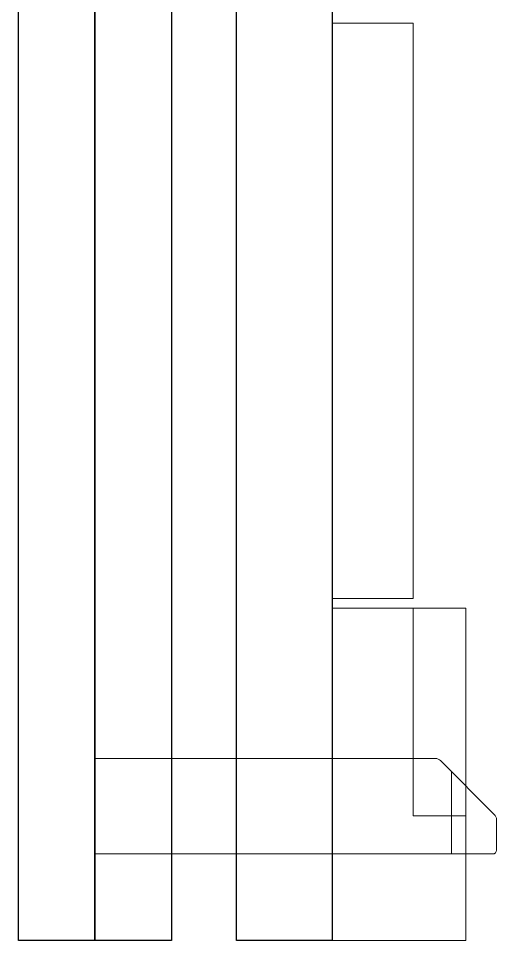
# Model space of a CAD drawing. Header units: millimetres. Extents: x 14989 to 15435, y 3971 to 4671.
# Drawn here: x 14988.9 to 15113.9, y 4060.5 to 4301.8 of the extents above; entities that cross this region are included whole.
import ezdxf

# ---------------------------------------------------------------- set-up
doc = ezdxf.new("R2010")
doc.units = ezdxf.units.MM
doc.linetypes.add('DASHED', pattern=[0])
doc.linetypes.add('HIDDEN', pattern=[0])
for name, color, linetype in [('PH', 255, 'Continuous'), ('PPS', 7, 'Continuous'), ('PS', 7, 'Continuous'), ('PS_O', 40, 'Continuous'), ('PUNCH', 2, 'Continuous'), ('UB', 255, 'Continuous')]:
    doc.layers.add(name, color=color, linetype=linetype)

msp = doc.modelspace()

# ---------------------------------------------------------------- linework, layer by layer
at = {"layer": 'PH', "linetype": 'Continuous', "elevation": 3.85361692e-08, "flags": 128}
msp.add_lwpolyline([(15028.89239319548, 4580.532690021166), (15028.89239319548, 4060.532690021166), (15008.89239319548, 4060.532690021166), (15008.89239319548, 4580.532690021166)], close=True, dxfattribs=at)
at = {"layer": 'PPS', "linetype": 'Continuous', "elevation": -3.8535085e-08, "flags": 128}
msp.add_lwpolyline([(15070.89239319548, 4580.532690021166), (15070.89239319548, 4060.532690021166), (15045.89239319548, 4060.532690021166), (15045.89239319548, 4580.532690021166)], close=True, dxfattribs=at)
at = {"layer": 'PS', "linetype": 'Continuous', "lineweight": 15}
msp.add_lwpolyline([(15070.89239319562, 4150.042690021161), (15070.89239319562, 4300.542690021161), (15092.09239319562, 4300.542690021161), (15092.09239319562, 4150.042690021161)], close=True, dxfattribs=at)
at = {"layer": 'PS', "linetype": 'Continuous', "lineweight": 15, "elevation": -3.8535085e-08}
msp.add_lwpolyline([(15070.89239319548, 4147.532690021166), (15070.89239319548, 4060.532690021166), (15105.89239319548, 4060.532690021166), (15105.89239319548, 4147.532690021166)], close=True, dxfattribs=at)
at = {"layer": 'PS_O', "linetype": 'HIDDEN', "lineweight": 15, "ltscale": 20, "elevation": -3.8535085e-08}
msp.add_lwpolyline([(15092.09239319548, 4147.532690021166), (15105.89239319548, 4147.532690021166), (15105.89239319548, 4093.183959765272), (15092.09239319548, 4093.183959765272)], close=True, dxfattribs=at)
at = {"layer": 'PUNCH', "linetype": 'DASHED', "lineweight": 18, "ltscale": 5}
msp.add_line((15102.09239319547, 4083.183959765272, 3.85361692e-08), (15102.09239319547, 4104.770971385439, 3.85361692e-08), dxfattribs=at)
at = {"layer": 'PUNCH', "color": 2, "linetype": 'Continuous', "lineweight": 15}
msp.add_lwpolyline([(15112.8945288192, 4083.185690011189), (15008.89239319548, 4083.185690011189), (15008.89239319548, 4108.185690011189), (15097.84924744497, 4108.185690011189, -0.1989123673796617), (15099.26346100734, 4107.599903573573), (15113.30874238157, 4093.554622199328, -0.1989123673796545), (15113.8945288192, 4092.140408636958), (15113.8945288192, 4084.185690011189, -0.414213562373095)], format="xyb", close=True, dxfattribs=at)
at = {"layer": 'UB', "linetype": 'Continuous', "elevation": -3.8535085e-08, "flags": 128}
msp.add_lwpolyline([(15008.89239319548, 4580.532690021166), (15008.89239319548, 4060.532690021166), (14988.89239319548, 4060.532690021166), (14988.89239319548, 4580.532690021166)], close=True, dxfattribs=at)

doc.saveas('drawing.dxf')
